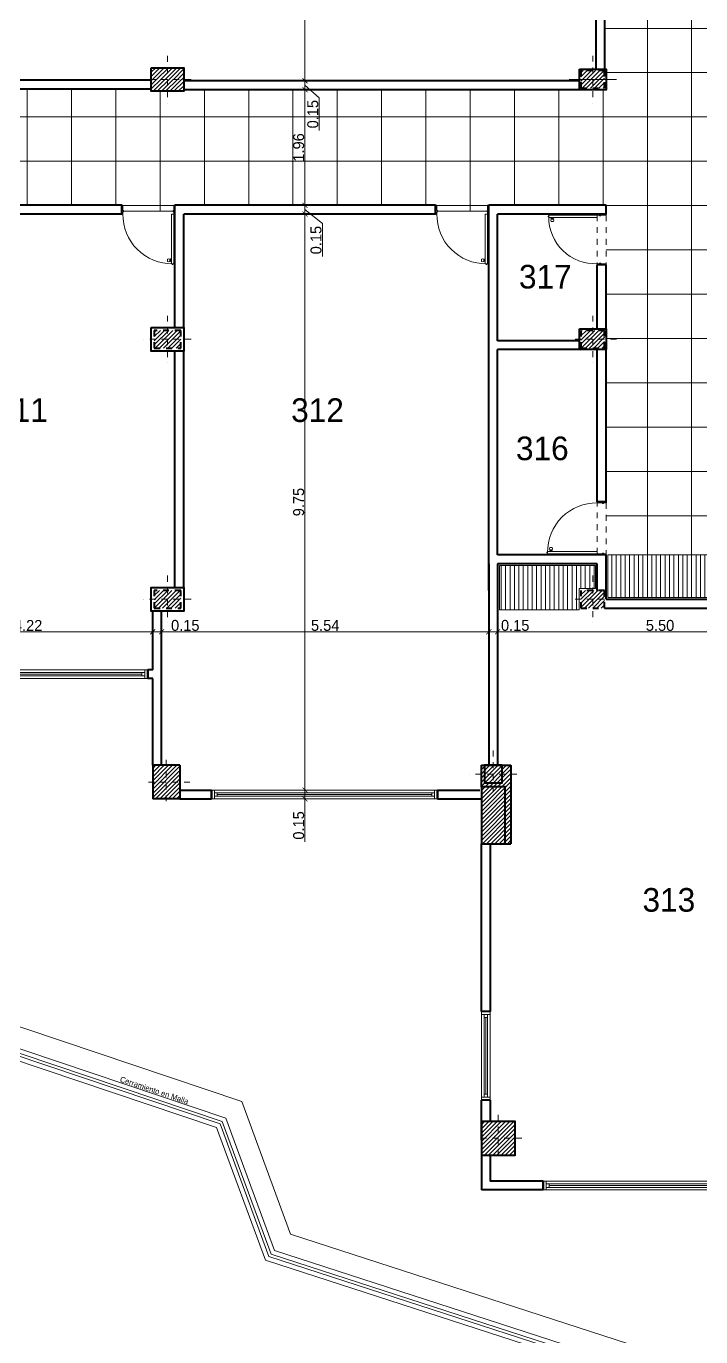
# Model space of a CAD drawing. Header units: millimetres. Extents: x 174 to 282, y -3 to 63.
# Drawn here: x 197.56 to 208.98, y 7.74 to 29.92 of the extents above; entities that cross this region are included whole.
import ezdxf
from ezdxf.enums import TextEntityAlignment as Align

# ---------------------------------------------------------------- set-up
doc = ezdxf.new("R2010")
doc.units = ezdxf.units.MM
doc.header["$LTSCALE"] = 0.005
doc.header["$MEASUREMENT"] = 0
doc.linetypes.add('ACAD_ISO02W100', pattern=[15, 12, -3])
doc.linetypes.add('ACAD_ISO10W100', pattern=[18, 12, -3, 0, -3])
for name, color, linetype, lineweight in [('Aux', 1, 'Continuous', 9), ('columna', 6, 'Continuous', 40), ('cotas', 1, 'Continuous', 15), ('ejes', 1, 'ACAD_ISO10W100', 9), ('Hatch', 11, 'Continuous', 9), ('muebles', 2, 'Continuous', 20), ('mur', 5, 'Continuous', 50), ('muro', 5, 'Continuous', 40), ('proy', 1, 'ACAD_ISO02W100', 9), ('pu-ven', 2, 'Continuous', 20), ('reforzamiento', 5, 'ACAD_ISO10W100', 40)]:
    doc.layers.add(name, color=color, linetype=linetype, lineweight=lineweight)
doc.layers.add('text', color=1, linetype='Continuous')
doc.styles.get("Standard").update_dxf_attribs({"font": 'ERASMD.TTF', "height": 0.185})
doc.dimstyles.get("Standard").update_dxf_attribs({"dimtxt": 0.15, "dimasz": 0.085, "dimexe": 0.07, "dimexo": 0.4, "dimgap": 0.015, "dimtad": 1, "dimzin": 1, "dimdsep": 46, "dimtxsty": 'Standard', "dimblk": 'ARCHTICK', "dimcen": 0, "dimclrd": 256, "dimclre": 256, "dimclrt": 2, "dimadec": 0, "dimazin": 0, "dimtfac": 1, "dimtix": 1, "dimtmove": 0, "dimatfit": 0, "dimfxl": 1, "dimlwd": -1, "dimlwe": -1, "dimarcsym": 0})
pattern_1 = [(45, (676.075447, -492.116687), (-0.035355339, 0.035355339), [])]

# ---------------------------------------------------------------- blocks, each defined once
blk = doc.blocks.new('_ArchTick')
at = {"color": 0, "linetype": 'ByBlock', "const_width": 0.15}
blk.add_lwpolyline([(-0.5, -0.5), (0.5, 0.5)], dxfattribs=at)
blk = doc.blocks.new('*D73')
at = {"layer": 'cotas', "transparency": 16777216}
for p, q in [((195.481, 19.859), (195.481, 19.739)), ((195.481, 19.669), (199.701, 19.669)), ((199.701, 19.718), (199.701, 19.739))]:
    blk.add_line(p, q, dxfattribs=at)
at = {"layer": 'Defpoints', "color": 0, "transparency": 16777216}
for p in [(199.701, 19.669), (195.481, 19.459), (199.701, 19.318)]:
    blk.add_point(p, dxfattribs=at)
at = {"layer": 'cotas', "transparency": 16777216, "xscale": 0.085, "yscale": 0.085, "zscale": 0.085, "rotation": 180}
blk.add_blockref('_ArchTick', (195.481, 19.669), dxfattribs=at)
at = {"layer": 'cotas', "transparency": 16777216, "xscale": 0.085, "yscale": 0.085, "zscale": 0.085}
blk.add_blockref('_ArchTick', (199.701, 19.669), dxfattribs=at)
at = {"layer": 'cotas', "color": 2, "transparency": 16777216, "insert": (197.591, 19.776), "char_height": 0.185, "attachment_point": 5}
blk.add_mtext('4.22', dxfattribs=at)
blk = doc.blocks.new('*D74')
at = {"layer": 'cotas', "transparency": 16777216}
for p, q in [((199.701, 19.669), (199.616, 19.669)), ((199.701, 19.718), (199.701, 19.739)), ((199.701, 19.669), (199.851, 19.669)), ((199.851, 19.718), (199.851, 19.739)), ((199.851, 19.669), (199.936, 19.669))]:
    blk.add_line(p, q, dxfattribs=at)
at = {"layer": 'Defpoints', "color": 0, "transparency": 16777216}
for p in [(199.851, 19.669), (199.701, 19.318), (199.851, 19.318)]:
    blk.add_point(p, dxfattribs=at)
at = {"layer": 'cotas', "transparency": 16777216, "xscale": 0.085, "yscale": 0.085, "zscale": 0.085}
blk.add_blockref('_ArchTick', (199.701, 19.669), dxfattribs=at)
at = {"layer": 'cotas', "transparency": 16777216, "xscale": 0.085, "yscale": 0.085, "zscale": 0.085, "rotation": 180}
blk.add_blockref('_ArchTick', (199.851, 19.669), dxfattribs=at)
at = {"layer": 'cotas', "color": 2, "transparency": 16777216, "insert": (200.252, 19.776), "char_height": 0.185, "attachment_point": 5}
blk.add_mtext('0.15', dxfattribs=at)
blk = doc.blocks.new('*D75')
at = {"layer": 'cotas', "transparency": 16777216}
for p, q in [((199.851, 19.718), (199.851, 19.739)), ((199.851, 19.669), (205.391, 19.669)), ((205.391, 19.515), (205.391, 19.739))]:
    blk.add_line(p, q, dxfattribs=at)
at = {"layer": 'Defpoints', "color": 0, "transparency": 16777216}
for p in [(205.391, 19.669), (199.851, 19.318), (205.391, 19.115)]:
    blk.add_point(p, dxfattribs=at)
at = {"layer": 'cotas', "transparency": 16777216, "xscale": 0.085, "yscale": 0.085, "zscale": 0.085, "rotation": 180}
blk.add_blockref('_ArchTick', (199.851, 19.669), dxfattribs=at)
at = {"layer": 'cotas', "transparency": 16777216, "xscale": 0.085, "yscale": 0.085, "zscale": 0.085}
blk.add_blockref('_ArchTick', (205.391, 19.669), dxfattribs=at)
at = {"layer": 'cotas', "color": 2, "transparency": 16777216, "insert": (202.621, 19.776), "char_height": 0.185, "attachment_point": 5}
blk.add_mtext('5.54', dxfattribs=at)
blk = doc.blocks.new('*D76')
at = {"layer": 'cotas', "transparency": 16777216}
for p, q in [((205.391, 19.669), (205.306, 19.669)), ((205.391, 19.515), (205.391, 19.739)), ((205.391, 19.669), (205.541, 19.669)), ((205.541, 19.515), (205.541, 19.739)), ((205.541, 19.669), (205.626, 19.669))]:
    blk.add_line(p, q, dxfattribs=at)
at = {"layer": 'Defpoints', "color": 0, "transparency": 16777216}
for p in [(205.541, 19.669), (205.391, 19.115), (205.541, 19.115)]:
    blk.add_point(p, dxfattribs=at)
at = {"layer": 'cotas', "transparency": 16777216, "xscale": 0.085, "yscale": 0.085, "zscale": 0.085}
blk.add_blockref('_ArchTick', (205.391, 19.669), dxfattribs=at)
at = {"layer": 'cotas', "transparency": 16777216, "xscale": 0.085, "yscale": 0.085, "zscale": 0.085, "rotation": 180}
blk.add_blockref('_ArchTick', (205.541, 19.669), dxfattribs=at)
at = {"layer": 'cotas', "color": 2, "transparency": 16777216, "insert": (205.838, 19.776), "char_height": 0.185, "attachment_point": 5}
blk.add_mtext('0.15', dxfattribs=at)
blk = doc.blocks.new('*D77')
at = {"layer": 'cotas', "transparency": 16777216}
for p, q in [((205.541, 19.515), (205.541, 19.739)), ((205.541, 19.669), (211.041, 19.669)), ((211.041, 19.515), (211.041, 19.739))]:
    blk.add_line(p, q, dxfattribs=at)
at = {"layer": 'Defpoints', "color": 0, "transparency": 16777216}
for p in [(211.041, 19.669), (205.541, 19.115), (211.041, 19.115)]:
    blk.add_point(p, dxfattribs=at)
at = {"layer": 'cotas', "transparency": 16777216, "xscale": 0.085, "yscale": 0.085, "zscale": 0.085, "rotation": 180}
blk.add_blockref('_ArchTick', (205.541, 19.669), dxfattribs=at)
at = {"layer": 'cotas', "transparency": 16777216, "xscale": 0.085, "yscale": 0.085, "zscale": 0.085}
blk.add_blockref('_ArchTick', (211.041, 19.669), dxfattribs=at)
at = {"layer": 'cotas', "color": 2, "transparency": 16777216, "insert": (208.291, 19.776), "char_height": 0.185, "attachment_point": 5}
blk.add_mtext('5.50', dxfattribs=at)
blk = doc.blocks.new('*D83')
at = {"layer": 'cotas', "transparency": 16777216}
for p, q in [((202.279, 16.99), (202.279, 17.075)), ((202.279, 16.99), (202.279, 16.84)), ((202.423, 16.99), (202.349, 16.99)), ((202.279, 16.84), (202.279, 16.112)), ((202.423, 16.84), (202.349, 16.84))]:
    blk.add_line(p, q, dxfattribs=at)
at = {"layer": 'Defpoints', "color": 0, "transparency": 16777216}
for p in [(202.023, 16.99), (202.279, 16.99), (202.023, 16.84)]:
    blk.add_point(p, dxfattribs=at)
at = {"layer": 'cotas', "transparency": 16777216, "xscale": 0.085, "yscale": 0.085, "zscale": 0.085}
for p, rotation in [((202.279, 16.99), 270), ((202.279, 16.84), 90)]:
    blk.add_blockref('_ArchTick', p, dxfattribs=dict(at, rotation=rotation))
at = {"layer": 'cotas', "color": 2, "transparency": 16777216, "insert": (202.172, 16.391), "char_height": 0.185, "attachment_point": 5, "rotation": 90}
blk.add_mtext('0.15', dxfattribs=at)
blk = doc.blocks.new('*D84')
at = {"layer": 'cotas', "transparency": 16777216}
for p, q in [((202.279, 16.99), (202.279, 26.74)), ((202.355, 26.74), (202.349, 26.74)), ((202.423, 16.99), (202.349, 16.99))]:
    blk.add_line(p, q, dxfattribs=at)
at = {"layer": 'Defpoints', "color": 0, "transparency": 16777216}
for p in [(201.955, 26.74), (202.279, 26.74), (202.023, 16.99)]:
    blk.add_point(p, dxfattribs=at)
at = {"layer": 'cotas', "transparency": 16777216, "xscale": 0.085, "yscale": 0.085, "zscale": 0.085}
for p, rotation in [((202.279, 26.74), 90), ((202.279, 16.99), 270)]:
    blk.add_blockref('_ArchTick', p, dxfattribs=dict(at, rotation=rotation))
at = {"layer": 'cotas', "color": 2, "transparency": 16777216, "insert": (202.172, 21.865), "char_height": 0.185, "attachment_point": 5, "rotation": 90}
blk.add_mtext('9.75', dxfattribs=at)
blk = doc.blocks.new('*D85')
at = {"layer": 'cotas', "transparency": 16777216}
for p, q in [((202.279, 26.89), (202.279, 26.975)), ((202.279, 26.74), (202.279, 26.89)), ((202.279, 26.74), (202.279, 26.89)), ((202.355, 26.89), (202.349, 26.89)), ((202.279, 26.815), (202.573, 26.578)), ((202.279, 26.74), (202.279, 26.655)), ((202.355, 26.74), (202.349, 26.74)), ((202.573, 26.578), (202.573, 26.02))]:
    blk.add_line(p, q, dxfattribs=at)
at = {"layer": 'Defpoints', "color": 0, "transparency": 16777216}
for p in [(201.955, 26.89), (202.279, 26.89), (201.955, 26.74)]:
    blk.add_point(p, dxfattribs=at)
at = {"layer": 'cotas', "transparency": 16777216, "xscale": 0.085, "yscale": 0.085, "zscale": 0.085}
for p, rotation in [((202.279, 26.89), 270), ((202.279, 26.74), 90)]:
    blk.add_blockref('_ArchTick', p, dxfattribs=dict(at, rotation=rotation))
at = {"layer": 'cotas', "color": 2, "transparency": 16777216, "insert": (202.466, 26.299), "char_height": 0.185, "attachment_point": 5, "rotation": 90}
blk.add_mtext('0.15', dxfattribs=at)
blk = doc.blocks.new('*D86')
at = {"layer": 'cotas', "transparency": 16777216}
for p, q in [((202.279, 26.89), (202.279, 28.845)), ((202.355, 28.845), (202.349, 28.845)), ((202.355, 26.89), (202.349, 26.89))]:
    blk.add_line(p, q, dxfattribs=at)
at = {"layer": 'Defpoints', "color": 0, "transparency": 16777216}
for p in [(201.955, 28.845), (202.279, 28.845), (201.955, 26.89)]:
    blk.add_point(p, dxfattribs=at)
at = {"layer": 'cotas', "transparency": 16777216, "xscale": 0.085, "yscale": 0.085, "zscale": 0.085}
for p, rotation in [((202.279, 28.845), 90), ((202.279, 26.89), 270)]:
    blk.add_blockref('_ArchTick', p, dxfattribs=dict(at, rotation=rotation))
at = {"layer": 'cotas', "color": 2, "transparency": 16777216, "insert": (202.172, 27.868), "char_height": 0.185, "attachment_point": 5, "rotation": 90}
blk.add_mtext('1.96', dxfattribs=at)
blk = doc.blocks.new('*D87')
at = {"layer": 'cotas', "transparency": 16777216}
for p, q in [((202.279, 28.995), (202.279, 29.08)), ((202.279, 28.845), (202.279, 28.995)), ((202.279, 28.845), (202.279, 28.995)), ((202.279, 28.92), (202.52, 28.71)), ((202.279, 28.845), (202.279, 28.76)), ((202.355, 28.995), (202.349, 28.995)), ((202.355, 28.845), (202.349, 28.845)), ((202.52, 28.71), (202.52, 28.152))]:
    blk.add_line(p, q, dxfattribs=at)
at = {"layer": 'Defpoints', "color": 0, "transparency": 16777216}
for p in [(201.955, 28.995), (201.955, 28.845), (202.279, 28.995)]:
    blk.add_point(p, dxfattribs=at)
at = {"layer": 'cotas', "transparency": 16777216, "xscale": 0.085, "yscale": 0.085, "zscale": 0.085}
for p, rotation in [((202.279, 28.995), 270), ((202.279, 28.845), 90)]:
    blk.add_blockref('_ArchTick', p, dxfattribs=dict(at, rotation=rotation))
at = {"layer": 'cotas', "color": 2, "transparency": 16777216, "insert": (202.412, 28.431), "char_height": 0.185, "attachment_point": 5, "rotation": 90}
blk.add_mtext('0.15', dxfattribs=at)
blk = doc.blocks.new('*D88')
at = {"layer": 'cotas', "transparency": 16777216}
for p, q in [((202.279, 28.995), (202.279, 34.57)), ((202.355, 34.57), (202.349, 34.57)), ((202.355, 28.995), (202.349, 28.995))]:
    blk.add_line(p, q, dxfattribs=at)
at = {"layer": 'Defpoints', "color": 0, "transparency": 16777216}
for p in [(201.955, 34.57), (202.279, 34.57), (201.955, 28.995)]:
    blk.add_point(p, dxfattribs=at)
at = {"layer": 'cotas', "transparency": 16777216, "xscale": 0.085, "yscale": 0.085, "zscale": 0.085}
for p, rotation in [((202.279, 34.57), 90), ((202.279, 28.995), 270)]:
    blk.add_blockref('_ArchTick', p, dxfattribs=dict(at, rotation=rotation))
at = {"layer": 'cotas', "color": 2, "transparency": 16777216, "insert": (202.172, 31.783), "char_height": 0.185, "attachment_point": 5, "rotation": 90}
blk.add_mtext('5.57', dxfattribs=at)

msp = doc.modelspace()

# ---------------------------------------------------------------- hatches: boundary and pattern name
at = {"layer": 'Hatch'}
h = msp.add_hatch(dxfattribs=at)
h.set_pattern_fill('NET', color=256, scale=6, style=0)
h.set_pattern_definition([(0, (676.07545, -492.1167), (0, 0.75), []), (90, (676.07545, -492.1167), (-0.75, 5e-17), [])])
h.paths.add_polyline_path([(236.586, 41.22), (236.536, 41.22), (236.536, 41.62), (236.706, 41.62), (236.706, 43.07), (236.661, 43.07), (232.861, 43.07), (232.861, 41.53), (232.884, 41.53), (232.884, 41.21), (232.239, 41.21), (232.239, 41.245), (231.359, 41.245), (231.349, 41.245), (228.879, 41.245), (227.979, 41.245), (226.079, 41.245), (225.179, 41.245), (224.004, 41.245), (224.004, 41.21), (223.379, 41.21), (223.379, 41.53), (223.541, 41.53), (223.541, 43.07), (223.391, 43.07), (219.091, 43.07), (219.091, 41.53), (219.104, 41.53), (219.104, 41.21), (218.479, 41.21), (213.018, 41.21), (212.118, 41.21), (211.378, 41.21), (211.378, 41.53), (211.676, 41.53), (211.676, 43.07), (211.601, 43.07), (207.301, 43.07), (207.151, 43.07), (207.151, 42.82), (207.151, 42.17), (207.151, 41.545), (207.376, 41.545), (207.376, 41.195), (207.351, 41.195), (207.351, 39.35), (207.351, 39.35), (207.351, 38.47), (207.376, 38.47), (207.376, 38.12), (207.351, 38.12), (207.351, 35.775), (207.351, 35.775), (207.351, 34.895), (207.376, 34.895), (207.376, 34.525), (207.351, 34.525), (207.351, 33.645), (207.351, 33.645), (207.351, 29.195), (207.376, 29.195), (207.376, 28.845), (206.926, 28.845), (206.926, 28.845), (200.226, 28.845), (200.226, 28.818), (199.676, 28.818), (199.676, 28.86), (195.806, 28.86), (195.806, 28.82), (195.481, 28.82), (195.481, 28.8), (195.441, 28.8), (195.441, 28.79), (195.431, 28.79), (195.431, 27.95), (195.441, 27.95), (195.441, 27.94), (195.481, 27.94), (195.481, 27.92), (195.481, 26.89), (199.176, 26.89), (199.196, 26.89), (199.196, 26.8), (199.206, 26.8), (199.206, 26.79), (200.046, 26.79), (200.046, 26.8), (200.056, 26.8), (200.056, 26.89), (204.491, 26.89), (204.511, 26.89), (204.511, 26.8), (204.521, 26.8), (204.521, 26.79), (205.361, 26.79), (205.361, 26.8), (205.371, 26.8), (205.371, 26.89), (205.391, 26.89), (205.541, 26.89), (207.376, 26.89), (207.376, 26.74), (207.376, 25.9), (207.376, 25.88), (207.376, 24.795), (207.376, 24.445), (207.376, 21.87), (207.376, 20.97), (209.961, 20.97), (210.141, 20.97), (211.021, 20.97), (211.041, 20.97), (215.666, 20.97), (215.686, 20.97), (216.566, 20.97), (217.666, 20.97), (220.811, 20.97), (220.991, 20.97), (221.871, 20.97), (222.341, 20.97), (222.341, 21.395), (222.341, 23.995), (222.341, 24.42), (221.841, 24.42), (221.841, 24.67), (221.099, 24.67), (219.559, 24.67), (219.039, 24.67), (219.039, 24.47), (218.569, 24.47), (217.639, 24.47), (211.693, 24.47), (211.693, 24.27), (211.253, 24.27), (211.253, 24.62), (211.143, 24.62), (209.448, 24.62), (209.448, 24.575), (211.024, 24.575), (211.024, 24.515), (209.448, 24.515), (209.448, 24.62), (209.386, 24.62), (209.386, 24.47), (209.099, 24.47), (209.099, 29.22), (211.249, 29.22), (211.524, 29.22), (211.524, 30.12), (211.524, 33.455), (211.524, 34.355), (209.099, 34.355), (209.099, 38.37), (209.587, 38.37), (210.595, 38.37), (211.274, 38.37), (211.674, 38.37), (214.072, 38.37), (214.222, 38.37), (218.163, 38.37), (218.441, 38.37), (218.441, 38.47), (219.141, 38.47), (219.141, 38.37), (222.341, 38.37), (222.341, 38.22), (219.141, 38.22), (219.141, 38.07), (219.139, 38.07), (219.139, 36.57), (223.141, 36.57), (223.141, 38.37), (223.341, 38.37), (223.341, 38.47), (224.041, 38.47), (224.041, 38.37), (225.101, 38.37), (225.101, 38.27), (225.801, 38.27), (225.801, 38.37), (225.941, 38.37), (225.941, 38.17), (227.041, 38.17), (227.041, 38.673, -2.414214), (227.066, 38.698, -0.414214), (227.041, 38.673), (227.041, 38.17), (228.181, 38.17), (228.241, 38.17), (228.241, 38.12), (230.441, 38.12), (230.441, 38.37), (230.641, 38.37), (230.641, 38.27), (231.341, 38.27), (231.341, 38.37), (232.486, 38.37), (232.486, 38.47), (233.186, 38.47), (233.186, 38.07), (233.136, 38.07), (233.136, 36.52), (236.611, 36.52), (236.611, 36.77), (236.949, 36.77), (237.629, 36.77), (238.086, 36.77), (238.766, 36.77), (238.911, 36.77), (238.911, 38.07), (237.086, 38.07), (237.086, 38.02), (236.536, 38.02), (236.536, 38.42), (236.586, 38.42), (236.586, 39.41), (236.586, 40.14)])
h = msp.add_hatch(dxfattribs=at)
h.set_pattern_fill('ANSI31', color=256, scale=0.4, style=0)
h.set_pattern_definition(pattern_1)
h.paths.add_polyline_path([(190.331, 29.172), (189.931, 29.172), (189.931, 28.872), (190.331, 28.872)])
h.paths.add_polyline_path([(190.331, 24.772), (189.931, 24.772), (189.931, 24.472), (190.331, 24.472)])
h.paths.add_polyline_path([(190.331, 20.37), (189.931, 20.37), (189.931, 20.072), (190.331, 20.072)])
h.paths.add_polyline_path([(195.731, 20.37), (195.331, 20.37), (195.331, 20.07), (195.731, 20.07)])
h.paths.add_polyline_path([(195.731, 24.77), (195.331, 24.77), (195.331, 24.47), (195.731, 24.47)])
h.paths.add_polyline_path([(195.731, 29.17), (195.331, 29.17), (195.331, 28.87), (195.731, 28.87)])
h.paths.add_polyline_path([(200.176, 24.77), (199.726, 24.77), (199.726, 24.47), (200.176, 24.47)])
h.paths.add_polyline_path([(200.176, 20.37), (199.726, 20.37), (199.726, 20.07), (200.176, 20.07)])
h.paths.add_polyline_path([(200.161, 17.41), (199.701, 17.41), (199.701, 16.84), (200.161, 16.84)])
h.paths.add_polyline_path([(207.351, 20.37), (206.951, 20.37), (206.951, 20.07), (207.351, 20.07)])
h.paths.add_polyline_path([(207.351, 24.77), (206.951, 24.77), (206.951, 24.47), (207.351, 24.47)])
h.paths.add_polyline_path([(207.351, 29.17), (206.951, 29.17), (206.951, 28.87), (207.351, 28.87)])
h.paths.add_polyline_path([(211.674, 29.195), (211.274, 29.195), (211.274, 28.895), (211.674, 28.895)])
h.paths.add_polyline_path([(211.693, 24.97), (211.253, 24.97), (211.253, 24.27), (211.693, 24.27)])
h.paths.add_polyline_path([(219.139, 29.195), (218.439, 29.195), (218.439, 28.845), (219.139, 28.845)])
h.paths.add_polyline_path([(219.039, 25.16), (218.569, 25.16), (218.569, 24.47), (219.039, 24.47)])
h.paths.add_polyline_path([(219.039, 20.37), (218.639, 20.37), (218.639, 20.07), (219.039, 20.07)])
h.paths.add_polyline_path([(222.491, 24.82), (222.241, 24.82), (221.841, 24.82), (221.841, 24.42), (222.241, 24.42), (222.491, 24.42)])
h.paths.add_polyline_path([(222.491, 20.895), (222.241, 20.895), (221.891, 20.895), (221.891, 20.495), (222.241, 20.495), (222.491, 20.495)])
h.paths.add_polyline_path([(211.951, 20.37), (211.551, 20.37), (211.551, 20.07), (211.951, 20.07)])
h = msp.add_hatch(dxfattribs=at)
h.set_pattern_fill('ANSI31', color=256, scale=0.4, style=0)
h.set_pattern_definition(pattern_1)
h.paths.add_polyline_path([(199.951, 29.218), (199.676, 29.218), (199.676, 29.02), (199.951, 29.02)])
h.paths.add_polyline_path([(200.226, 29.02), (200.226, 29.218), (199.951, 29.218), (199.951, 29.02)])
h.paths.add_polyline_path([(199.951, 28.818), (200.226, 28.818), (200.226, 29.018), (199.951, 29.018)])
h.paths.add_polyline_path([(199.951, 29.018), (199.676, 29.018), (199.676, 28.818), (199.951, 28.818)])
h = msp.add_hatch(dxfattribs=at)
h.set_pattern_fill('LINE', color=256, scale=0.6, angle=90, style=0)
h.set_pattern_definition([(90, (676.07545, -492.11669), (-0.075, 5e-18), [])])
h.paths.add_polyline_path([(206.921, 20.04), (206.921, 20.4), (207.196, 20.4), (207.196, 20.79), (205.571, 20.79), (205.571, 20.04)])
h.paths.add_polyline_path([(209.961, 20.25), (209.961, 20.97), (207.406, 20.97), (207.406, 20.25)])
h.paths.add_polyline_path([(219.069, 20.4), (219.069, 20.25), (220.811, 20.25), (220.811, 20.97), (217.696, 20.97), (217.696, 20.25), (218.609, 20.25), (218.609, 20.4)])
h.paths.add_polyline_path([(217.486, 20.07), (217.486, 20.79), (216.746, 20.79), (216.746, 20.07)])
h.paths.add_polyline_path([(216.741, 20.152), (216.741, 20.738), (217.025, 20.738), (217.025, 20.152)], flags=9)
h = msp.add_hatch(dxfattribs=at)
h.set_pattern_fill('ANSI31', color=256, scale=0.4, style=0)
h.set_pattern_definition(pattern_1)
h.paths.add_polyline_path([(205.616, 17.41), (205.316, 17.41), (205.316, 17.11), (205.616, 17.11)], flags=16)
h.paths.add_polyline_path([(205.766, 17.41), (205.616, 17.41), (205.616, 17.11), (205.316, 17.11), (205.316, 17.41), (205.266, 17.41), (205.266, 17.042), (205.666, 17.042), (205.666, 16.08), (205.766, 16.08)])
h.paths.add_polyline_path([(205.666, 17.042), (205.266, 17.042), (205.266, 16.08), (205.666, 16.08)])
h.paths.add_polyline_path([(205.836, 11.38), (205.266, 11.38), (205.266, 10.81), (205.836, 10.81)])
h.paths.add_polyline_path([(211.611, 11.38), (211.041, 11.38), (211.041, 10.81), (211.611, 10.81)])
h.paths.add_polyline_path([(211.441, 17.042), (211.041, 17.042), (211.041, 16.08), (211.441, 16.08)])
h.paths.add_polyline_path([(211.541, 17.41), (211.391, 17.41), (211.391, 17.11), (211.091, 17.11), (211.091, 17.41), (211.041, 17.41), (211.041, 17.042), (211.441, 17.042), (211.441, 16.08), (211.541, 16.08)])
h.paths.add_polyline_path([(211.391, 17.41), (211.091, 17.41), (211.091, 17.11), (211.391, 17.11)])

# ---------------------------------------------------------------- linework, layer by layer
at = {"layer": 'Aux'}
for p, q in [((206.404, 26.705), (206.394, 26.705)), ((206.404, 26.695), (206.402, 26.695)), ((200.031, 25.897), (200.031, 25.895)), ((200.041, 25.897), (200.041, 25.887)), ((205.346, 25.897), (205.346, 25.895)), ((205.356, 25.897), (205.356, 25.887)), ((206.384, 21.005), (206.374, 21.005)), ((206.384, 21.015), (206.382, 21.015)), ((199.569, 18.982), (195.839, 18.982)), ((199.569, 18.922), (195.839, 18.922)), ((204.474, 16.945), (200.744, 16.945)), ((204.474, 16.885), (200.744, 16.885)), ((205.311, 11.79), (205.311, 13.19)), ((205.371, 11.79), (205.371, 13.19)), ((210.094, 10.325), (206.364, 10.325)), ((210.094, 10.265), (206.364, 10.265))]:
    msp.add_line(p, q, dxfattribs=at)
for points in [[(206.404, 26.705), (206.394, 26.705, 0.457422), (206.402, 26.695), (206.404, 26.695)], [(206.445, 26.655), (206.485, 26.655, -0.25), (206.485, 26.615), (206.445, 26.615, -0.25), (206.445, 26.655, -1)], [(199.991, 25.939), (199.991, 25.979, 0.25), (199.951, 25.979), (199.951, 25.939, 0.25), (199.991, 25.939, 1)], [(205.306, 25.939), (205.306, 25.979, 0.25), (205.266, 25.979), (205.266, 25.939, 0.25), (205.306, 25.939, 1)], [(200.041, 25.897), (200.041, 25.887, -0.457422), (200.031, 25.895), (200.031, 25.897)], [(205.356, 25.897), (205.356, 25.887, -0.457422), (205.346, 25.895), (205.346, 25.897)], [(206.425, 21.055), (206.465, 21.055, 0.25), (206.465, 21.095), (206.425, 21.095, 0.25), (206.425, 21.055, 1)], [(206.384, 21.005), (206.374, 21.005, -0.457422), (206.382, 21.015), (206.384, 21.015)]]:
    msp.add_lwpolyline(points, format="xyb", dxfattribs=at)
for points in [[(206.406, 26.715), (206.404, 26.715), (206.404, 26.685), (206.406, 26.685)], [(206.435, 26.68), (206.435, 26.675), (206.495, 26.675), (206.495, 26.68)], [(206.435, 26.675), (206.455, 26.665), (206.475, 26.665), (206.495, 26.675)], [(206.455, 26.665), (206.455, 26.655), (206.475, 26.655), (206.475, 26.665)], [(200.001, 25.949), (199.991, 25.949), (199.991, 25.969), (200.001, 25.969)], [(200.011, 25.929), (200.001, 25.949), (200.001, 25.969), (200.011, 25.989)], [(200.016, 25.929), (200.011, 25.929), (200.011, 25.989), (200.016, 25.989)], [(205.316, 25.949), (205.306, 25.949), (205.306, 25.969), (205.316, 25.969)], [(205.326, 25.929), (205.316, 25.949), (205.316, 25.969), (205.326, 25.989)], [(205.331, 25.929), (205.326, 25.929), (205.326, 25.989), (205.331, 25.989)], [(200.051, 25.9), (200.051, 25.897), (200.021, 25.897), (200.021, 25.9)], [(205.366, 25.9), (205.366, 25.897), (205.336, 25.897), (205.336, 25.9)], [(206.386, 20.995), (206.384, 20.995), (206.384, 21.025), (206.386, 21.025)], [(206.415, 21.035), (206.435, 21.045), (206.455, 21.045), (206.475, 21.035)], [(206.415, 21.03), (206.415, 21.035), (206.475, 21.035), (206.475, 21.03)], [(206.435, 21.045), (206.435, 21.055), (206.455, 21.055), (206.455, 21.045)]]:
    msp.add_lwpolyline(points, dxfattribs=at)
for centre in [(200.059, 26.737), (205.374, 26.737), (207.224, 26.722), (207.224, 20.987)]:
    msp.add_circle(centre, 0.0025, dxfattribs=at)
for centre, radius, start, end in [((200.026, 26.73), 0.83, 179.2361, 270.7639), ((205.341, 26.73), 0.83, 179.2361, 270.7639), ((206.402, 26.703), 0.00846, 169.499, 267.8206), ((207.194, 26.687), 0.788, 179.4548, 272.319), ((200.04, 25.896), 0.00846, 182.1794, 280.501), ((205.355, 25.896), 0.00846, 182.1794, 280.501), ((207.216, 21.02), 0.83, 89.2361, 180.7639), ((206.382, 21.006), 0.00846, 92.1794, 190.501)]:
    msp.add_arc(centre, radius, start, end, dxfattribs=at)
at = {"layer": 'columna'}
for p, q in [((199.701, 17.41), (199.701, 16.84)), ((200.161, 17.41), (199.701, 17.41)), ((200.161, 17.41), (200.161, 16.84)), ((205.266, 17.042), (205.266, 17.41)), ((205.266, 17.41), (205.766, 17.41)), ((205.266, 17.042), (205.266, 17.41)), ((205.266, 17.41), (205.766, 17.41)), ((205.766, 17.41), (205.766, 16.08)), ((205.766, 17.41), (205.766, 16.08)), ((200.161, 16.84), (199.701, 16.84)), ((205.666, 16.08), (205.766, 16.08)), ((205.666, 16.08), (205.766, 16.08))]:
    msp.add_line(p, q, dxfattribs=at)
at = {"layer": 'columna', "linetype": 'ACAD_ISO02W100'}
for points in [[(206.951, 29.17), (206.951, 28.87), (207.351, 28.87), (207.351, 29.17)], [(206.951, 29.17), (206.951, 28.87), (207.351, 28.87), (207.351, 29.17)], [(199.726, 24.77), (199.726, 24.47), (200.176, 24.47), (200.176, 24.77)], [(206.951, 24.77), (206.951, 24.47), (207.351, 24.47), (207.351, 24.77)], [(206.951, 24.77), (206.951, 24.47), (207.351, 24.47), (207.351, 24.77)], [(199.726, 20.37), (199.726, 20.07), (200.176, 20.07), (200.176, 20.37)], [(206.951, 20.37), (206.951, 20.07), (207.351, 20.07), (207.351, 20.37)], [(206.951, 20.37), (206.951, 20.07), (207.351, 20.07), (207.351, 20.37)], [(206.951, 20.37), (206.951, 20.07), (207.351, 20.07), (207.351, 20.37)]]:
    msp.add_lwpolyline(points, close=True, dxfattribs=at)
at = {"layer": 'columna'}
for points in [[(205.316, 17.41), (205.316, 17.11), (205.616, 17.11), (205.616, 17.41)], [(205.316, 17.41), (205.316, 17.11), (205.616, 17.11), (205.616, 17.41)], [(205.316, 17.41), (205.316, 17.11), (205.616, 17.11), (205.616, 17.41)], [(205.316, 17.41), (205.316, 17.11), (205.616, 17.11), (205.616, 17.41)], [(205.316, 17.41), (205.316, 17.11), (205.616, 17.11), (205.616, 17.41)], [(205.316, 17.41), (205.316, 17.11), (205.616, 17.11), (205.616, 17.41)], [(205.266, 16.08), (205.666, 16.08), (205.666, 17.042), (205.266, 17.042)], [(205.266, 16.08), (205.666, 16.08), (205.666, 17.042), (205.266, 17.042)], [(205.266, 10.81), (205.836, 10.81), (205.836, 11.38), (205.266, 11.38)], [(205.266, 10.81), (205.836, 10.81), (205.836, 11.38), (205.266, 11.38)]]:
    msp.add_lwpolyline(points, close=True, dxfattribs=at)
at = {"layer": 'ejes'}
for p, q in [((199.951, 29.42), (199.951, 28.62)), ((199.951, 29.418), (199.951, 28.618)), ((207.151, 29.42), (207.151, 28.62)), ((207.151, 29.42), (207.151, 28.62)), ((200.351, 29.02), (199.551, 29.02)), ((200.351, 29.02), (199.551, 29.02)), ((200.351, 29.02), (199.551, 29.02)), ((200.351, 29.02), (199.551, 29.02)), ((200.351, 29.018), (199.551, 29.018)), ((200.351, 29.018), (199.551, 29.018)), ((206.751, 29.02), (207.551, 29.02)), ((207.551, 29.02), (206.751, 29.02)), ((207.551, 29.02), (206.751, 29.02)), ((199.951, 25.02), (199.951, 24.22)), ((207.151, 25.02), (207.151, 24.22)), ((207.151, 25.02), (207.151, 24.22)), ((200.351, 24.62), (199.551, 24.62)), ((200.351, 24.62), (199.551, 24.62)), ((200.351, 24.62), (199.551, 24.62)), ((200.351, 24.62), (199.551, 24.62)), ((207.551, 24.62), (206.751, 24.62)), ((207.551, 24.62), (206.751, 24.62)), ((207.551, 24.62), (206.751, 24.62)), ((199.951, 20.62), (199.951, 19.82)), ((199.951, 20.62), (199.951, 19.82)), ((199.951, 20.616), (199.951, 19.82)), ((207.151, 20.62), (207.151, 19.82)), ((207.151, 20.62), (207.151, 19.82)), ((207.151, 20.62), (207.151, 19.82)), ((207.151, 20.616), (207.151, 19.82)), ((200.347, 20.22), (199.547, 20.22)), ((200.351, 20.22), (199.551, 20.22)), ((207.551, 20.22), (206.751, 20.22)), ((207.551, 20.22), (206.751, 20.22)), ((207.551, 20.22), (206.751, 20.22)), ((207.551, 20.22), (206.751, 20.22)), ((207.551, 20.22), (206.751, 20.22)), ((205.466, 17.66), (205.466, 16.86)), ((205.466, 17.66), (205.466, 16.86)), ((205.466, 17.66), (205.466, 16.86)), ((205.466, 17.66), (205.466, 16.86)), ((205.466, 17.66), (205.466, 16.86)), ((205.466, 17.66), (205.466, 16.86)), ((199.931, 17.5), (199.931, 16.75)), ((199.931, 17.5), (199.931, 16.75)), ((200.331, 17.125), (199.531, 17.125)), ((200.331, 17.125), (199.531, 17.125)), ((205.866, 17.26), (205.066, 17.26)), ((205.866, 17.26), (205.066, 17.26)), ((205.866, 17.26), (205.066, 17.26)), ((205.866, 17.26), (205.066, 17.26)), ((205.866, 17.26), (205.066, 17.26)), ((205.866, 17.26), (205.066, 17.26)), ((205.551, 11.493), (205.551, 10.697)), ((205.551, 11.493), (205.551, 10.697)), ((205.951, 11.095), (205.151, 11.095)), ((205.951, 11.095), (205.151, 11.095))]:
    msp.add_line(p, q, dxfattribs=at)
at = {"layer": 'Hatch'}
for p, q in [((199.206, 26.79), (200.046, 26.79)), ((205.361, 26.79), (204.521, 26.79))]:
    msp.add_line(p, q, dxfattribs=at)
at = {"layer": 'muebles'}
msp.add_line((207.196, 20.79), (205.571, 20.79), dxfattribs=at)
at = {"layer": 'muebles', "linetype": 'ByBlock'}
msp.add_line((205.571, 20.79), (205.571, 20.04), dxfattribs=at)
at = {"layer": 'muebles'}
msp.add_lwpolyline([(207.406, 20.25), (209.961, 20.25), (209.961, 20.97), (207.406, 20.97)], close=True, dxfattribs=at)
for points in [[(207.196, 20.79), (207.196, 20.4), (206.921, 20.4)], [(206.921, 20.4), (206.921, 20.04), (206.921, 20.04), (205.571, 20.04)], [(182.867, 17.887), (201.207, 11.716), (202.033, 9.475), (218.944, 3.989), (218.944, 3.621)], [(182.727, 17.564), (200.937, 11.438), (201.764, 9.195), (216.859, 4.297)], [(182.647, 17.38), (200.782, 11.279), (201.61, 9.035), (216.68, 4.145)], [(182.677, 17.449), (200.84, 11.339), (201.667, 9.095), (216.729, 4.208)], [(182.697, 17.495), (200.879, 11.378), (201.706, 9.135), (216.771, 4.247)]]:
    msp.add_lwpolyline(points, dxfattribs=at)
at = {"layer": 'mur'}
for p, q in [((199.619, 19.027), (199.619, 18.877)), ((200.694, 16.99), (200.694, 16.84)), ((204.524, 16.99), (204.524, 16.84)), ((206.314, 10.37), (206.314, 10.22))]:
    msp.add_line(p, q, dxfattribs=at)
at = {"layer": 'muro', "linetype": 'ByBlock'}
for p, q in [((207.201, 33.645), (207.201, 29.195)), ((207.351, 33.645), (207.351, 29.195)), ((195.806, 29.01), (199.676, 29.01)), ((195.806, 28.86), (199.676, 28.86)), ((199.176, 26.89), (195.481, 26.89)), ((199.176, 26.74), (199.176, 26.89)), ((200.226, 26.89), (200.076, 26.89)), ((200.076, 24.82), (200.076, 26.89)), ((204.491, 26.89), (200.076, 26.89)), ((204.491, 26.74), (204.491, 26.89)), ((207.376, 26.89), (205.391, 26.89)), ((205.391, 24.595), (205.391, 26.89)), ((205.541, 26.89), (205.391, 26.89)), ((199.176, 26.74), (195.481, 26.74)), ((200.226, 25.48), (200.226, 26.74)), ((204.491, 26.74), (200.226, 26.74)), ((205.391, 23.28), (205.391, 26.745)), ((207.376, 26.74), (205.541, 26.74)), ((205.541, 24.595), (205.541, 26.74)), ((200.226, 24.82), (200.226, 25.995)), ((205.391, 20.37), (205.391, 26.145)), ((205.541, 24.595), (205.541, 26.145)), ((207.376, 25.88), (207.226, 25.88)), ((205.391, 24.595), (205.391, 25.445)), ((200.076, 20.42), (200.076, 24.42)), ((200.226, 20.42), (200.226, 24.42)), ((206.926, 24.595), (205.541, 24.595)), ((205.541, 20.97), (205.541, 24.445)), ((205.541, 23.28), (205.541, 24.445)), ((206.926, 24.445), (205.541, 24.445)), ((207.226, 21.87), (207.226, 24.445)), ((207.376, 21.87), (207.376, 24.445)), ((207.376, 21.85), (207.376, 23.545)), ((207.226, 21.87), (207.226, 23.395)), ((207.376, 21.85), (207.376, 22.02)), ((207.376, 21.85), (207.376, 22.02)), ((207.376, 20.22), (207.376, 20.97)), ((205.391, 20.82), (205.391, 17.41)), ((205.541, 20.82), (205.541, 17.41)), ((207.226, 20.37), (207.226, 20.82)), ((207.376, 20.395), (207.376, 20.82)), ((207.376, 20.395), (207.376, 20.82)), ((206.928, 20.22), (206.926, 20.22)), ((206.928, 20.22), (206.926, 20.22)), ((200.161, 16.99), (200.694, 16.99)), ((204.524, 16.99), (205.241, 16.99)), ((200.161, 16.84), (200.694, 16.84)), ((204.524, 16.84), (205.266, 16.84)), ((205.266, 13.24), (205.266, 16.08)), ((205.416, 16.08), (205.416, 13.24)), ((205.266, 11.07), (205.266, 11.74)), ((205.416, 11.74), (205.416, 11.38)), ((205.266, 10.81), (205.266, 10.22)), ((205.416, 10.81), (205.416, 10.37))]:
    msp.add_line(p, q, dxfattribs=at)
at = {"layer": 'muro'}
for p, q in [((206.926, 28.995), (200.226, 28.995)), ((206.926, 28.845), (200.226, 28.845)), ((207.376, 26.74), (207.376, 26.89)), ((207.226, 24.795), (207.226, 25.88)), ((207.226, 24.795), (207.226, 25.735)), ((207.376, 24.795), (207.376, 25.88)), ((207.226, 24.795), (207.226, 25.445)), ((205.541, 24.645), (205.541, 24.795)), ((207.376, 21.87), (207.226, 21.87)), ((207.376, 20.97), (205.541, 20.97)), ((207.226, 20.82), (205.541, 20.82)), ((207.376, 20.22), (209.991, 20.22)), ((199.701, 19.027), (199.701, 20.02)), ((199.851, 17.41), (199.851, 20.02)), ((207.351, 20.07), (210.141, 20.07)), ((199.701, 17.41), (199.701, 18.877)), ((206.314, 10.22), (205.266, 10.22)), ((206.314, 10.37), (205.416, 10.37))]:
    msp.add_line(p, q, dxfattribs=at)
at = {"layer": 'muro', "linetype": 'ByBlock'}
for points in [[(199.701, 19.027), (199.619, 19.027)], [(199.701, 18.877), (199.619, 18.877)], [(205.416, 13.24), (205.266, 13.24)], [(205.416, 11.74), (205.266, 11.74)]]:
    msp.add_lwpolyline(points, dxfattribs=at)
at = {"layer": 'proy'}
for p, q in [((207.226, 26.72), (207.226, 25.9)), ((207.376, 26.72), (207.376, 25.9)), ((207.226, 20.99), (207.227, 21.85)), ((207.376, 21.85), (207.376, 20.99))]:
    msp.add_line(p, q, dxfattribs=at)
msp.add_lwpolyline([(207.374, 24.425), (207.374, 24.425), (207.374, 23.565), (207.374, 23.565)], close=True, dxfattribs=at)
at = {"layer": 'pu-ven'}
for p, q in [((199.196, 26.74), (199.176, 26.74)), ((200.076, 26.74), (200.056, 26.74)), ((204.511, 26.74), (204.491, 26.74)), ((205.391, 26.74), (205.371, 26.74)), ((207.226, 26.74), (207.226, 26.72)), ((207.226, 25.9), (207.226, 25.88)), ((199.676, 20.115), (199.676, 20.175)), ((199.619, 19.027), (195.789, 19.027)), ((199.619, 18.877), (195.789, 18.877)), ((199.519, 18.952), (195.889, 18.952)), ((199.519, 18.982), (199.519, 18.922)), ((199.569, 19.027), (199.569, 18.877)), ((204.524, 16.99), (200.694, 16.99)), ((200.744, 16.99), (200.744, 16.84)), ((200.794, 16.945), (200.794, 16.885)), ((204.424, 16.915), (200.794, 16.915)), ((204.424, 16.945), (204.424, 16.885)), ((204.474, 16.99), (204.474, 16.84)), ((204.524, 16.84), (200.694, 16.84)), ((205.266, 11.74), (205.266, 13.24)), ((205.416, 13.19), (205.266, 13.19)), ((205.371, 13.14), (205.311, 13.14)), ((205.341, 11.84), (205.341, 13.14)), ((205.416, 11.74), (205.416, 13.24)), ((205.416, 11.79), (205.266, 11.79)), ((205.371, 11.84), (205.311, 11.84)), ((210.144, 10.37), (206.314, 10.37)), ((210.144, 10.22), (206.314, 10.22)), ((206.364, 10.37), (206.364, 10.22)), ((206.414, 10.325), (206.414, 10.265)), ((210.044, 10.295), (206.414, 10.295))]:
    msp.add_line(p, q, dxfattribs=at)
for points in [[(199.176, 26.74), (199.176, 26.89), (199.196, 26.89), (199.196, 26.8), (199.206, 26.8), (199.206, 26.78), (199.196, 26.78), (199.196, 26.74)], [(200.076, 26.74), (200.076, 26.89), (200.056, 26.89), (200.056, 26.8), (200.046, 26.8), (200.046, 26.78), (200.056, 26.78), (200.056, 26.74)], [(204.491, 26.74), (204.491, 26.89), (204.511, 26.89), (204.511, 26.8), (204.521, 26.8), (204.521, 26.78), (204.511, 26.78), (204.511, 26.74)], [(205.391, 26.74), (205.391, 26.89), (205.371, 26.89), (205.371, 26.8), (205.361, 26.8), (205.361, 26.78), (205.371, 26.78), (205.371, 26.74)], [(200.056, 26.74), (200.059, 26.74)], [(205.371, 26.74), (205.374, 26.74)], [(207.226, 26.74), (207.376, 26.74), (207.376, 26.72), (207.286, 26.72), (207.286, 26.71), (207.266, 26.71), (207.266, 26.72), (207.226, 26.72)], [(207.226, 26.72), (207.226, 26.722)], [(207.226, 25.88), (207.376, 25.88), (207.376, 25.9), (207.286, 25.9), (207.286, 25.91), (207.266, 25.91), (207.266, 25.9), (207.226, 25.9)]]:
    msp.add_lwpolyline(points, dxfattribs=at)
for points in [[(200.056, 26.74), (200.056, 25.9), (200.016, 25.9), (200.016, 26.74)], [(205.371, 26.74), (205.371, 25.9), (205.331, 25.9), (205.331, 26.74)], [(207.226, 26.72), (206.406, 26.72), (206.406, 26.68), (207.226, 26.68)], [(207.226, 21.87), (207.376, 21.87), (207.376, 21.85), (207.336, 21.85), (207.336, 21.84), (207.316, 21.84), (207.316, 21.85), (207.226, 21.85)], [(207.226, 20.99), (206.386, 20.99), (206.386, 21.03), (207.226, 21.03)], [(207.226, 20.97), (207.376, 20.97), (207.376, 20.99), (207.336, 20.99), (207.336, 21), (207.316, 21), (207.316, 20.99), (207.226, 20.99)]]:
    msp.add_lwpolyline(points, close=True, dxfattribs=at)
at = {"layer": 'reforzamiento', "linetype": 'ByBlock'}
for points in [[(199.676, 29.218), (200.226, 29.218), (200.226, 28.818), (199.676, 28.818)], [(206.926, 29.195), (207.376, 29.195), (207.376, 28.845), (206.926, 28.845)], [(199.676, 24.82), (200.226, 24.82), (200.226, 24.42), (199.676, 24.42)], [(206.926, 24.795), (207.376, 24.795), (207.376, 24.445), (206.926, 24.445)], [(206.926, 24.795), (207.376, 24.795), (207.376, 24.445), (206.926, 24.445)]]:
    msp.add_lwpolyline(points, close=True, dxfattribs=at)
msp.add_lwpolyline([(199.851, 20.02), (199.676, 20.02), (199.676, 20.42), (200.226, 20.42), (200.226, 20.02), (199.851, 20.02)], dxfattribs=at)

# ---------------------------------------------------------------- texts
at = {"layer": 'text'}
for s, p in [('317', (206.348, 25.48)), ('311', (197.478, 23.221)), ('312', (202.491, 23.221)), ('316', (206.297, 22.574)), ('313', (208.44, 14.931))]:
    msp.add_text(s, height=0.4, dxfattribs=at).set_placement(p, align=Align.CENTER)
msp.add_text('Cerramiento en Malla', height=0.095, rotation=341.405, dxfattribs=at).set_placement((199.137, 12.056))

# ---------------------------------------------------------------- dimensions: what is measured, and where the dimension line sits
at = {"layer": 'cotas'}
for base, p1, p2, picture, middle in [((202.2792, 34.57), (201.9553, 28.9952), (201.9553, 34.57), '*D88', (202.1717, 31.7826)), ((202.2792, 28.8452), (201.9553, 26.89), (201.9553, 28.8452), '*D86', (202.1717, 27.8676)), ((202.279, 26.74), (202.023, 16.99), (201.955, 26.74), '*D84', (202.172, 21.865))]:
    dim = msp.add_linear_dim(base=base, p1=p1, p2=p2, angle=90, dimstyle='Standard', override={"dimtmove": 1}, dxfattribs=at)
    dim.commit()
    dim.dimension.update_dxf_attribs({"geometry": picture, "text_midpoint": middle})
for base, p1, p2, picture, middle in [((202.279, 28.995), (201.955, 28.845), (201.955, 28.995), '*D87', (202.52, 28.695)), ((202.279, 26.89), (201.955, 26.74), (201.955, 26.89), '*D85', (202.573, 26.563))]:
    dim = msp.add_linear_dim(base=base, p1=p1, p2=p2, angle=90, dimstyle='Standard', override={"dimtmove": 1}, dxfattribs=at)
    dim.commit()
    dim.dimension.update_dxf_attribs({"geometry": picture, "text_midpoint": middle, "dimtype": 160})
for base, p1, p2, picture, middle in [((199.701, 19.669), (195.481, 19.459), (199.701, 19.318), '*D73', (197.591, 19.776)), ((205.391, 19.669), (199.851, 19.318), (205.391, 19.115), '*D75', (202.621, 19.776)), ((211.041, 19.669), (205.541, 19.115), (211.041, 19.115), '*D77', (208.291, 19.776))]:
    dim = msp.add_linear_dim(base=base, p1=p1, p2=p2, dimstyle='Standard', override={"dimtmove": 1}, dxfattribs=at)
    dim.commit()
    dim.dimension.update_dxf_attribs({"geometry": picture, "text_midpoint": middle})
for base, p1, p2, picture, middle in [((199.851, 19.669), (199.701, 19.318), (199.851, 19.318), '*D74', (200.252, 19.669)), ((205.541, 19.669), (205.391, 19.115), (205.541, 19.115), '*D76', (205.838, 19.669))]:
    dim = msp.add_linear_dim(base=base, p1=p1, p2=p2, dimstyle='Standard', override={"dimtmove": 1}, dxfattribs=at)
    dim.commit()
    dim.dimension.update_dxf_attribs({"geometry": picture, "text_midpoint": middle, "dimtype": 160})
dim = msp.add_linear_dim(base=(202.279, 16.99), p1=(202.023, 16.84), p2=(202.023, 16.99), angle=90, dimstyle='Standard', dxfattribs=at)
dim.commit()
dim.dimension.update_dxf_attribs({"geometry": '*D83', "text_midpoint": (202.279, 16.391), "dimtype": 160})

doc.saveas('drawing.dxf')
